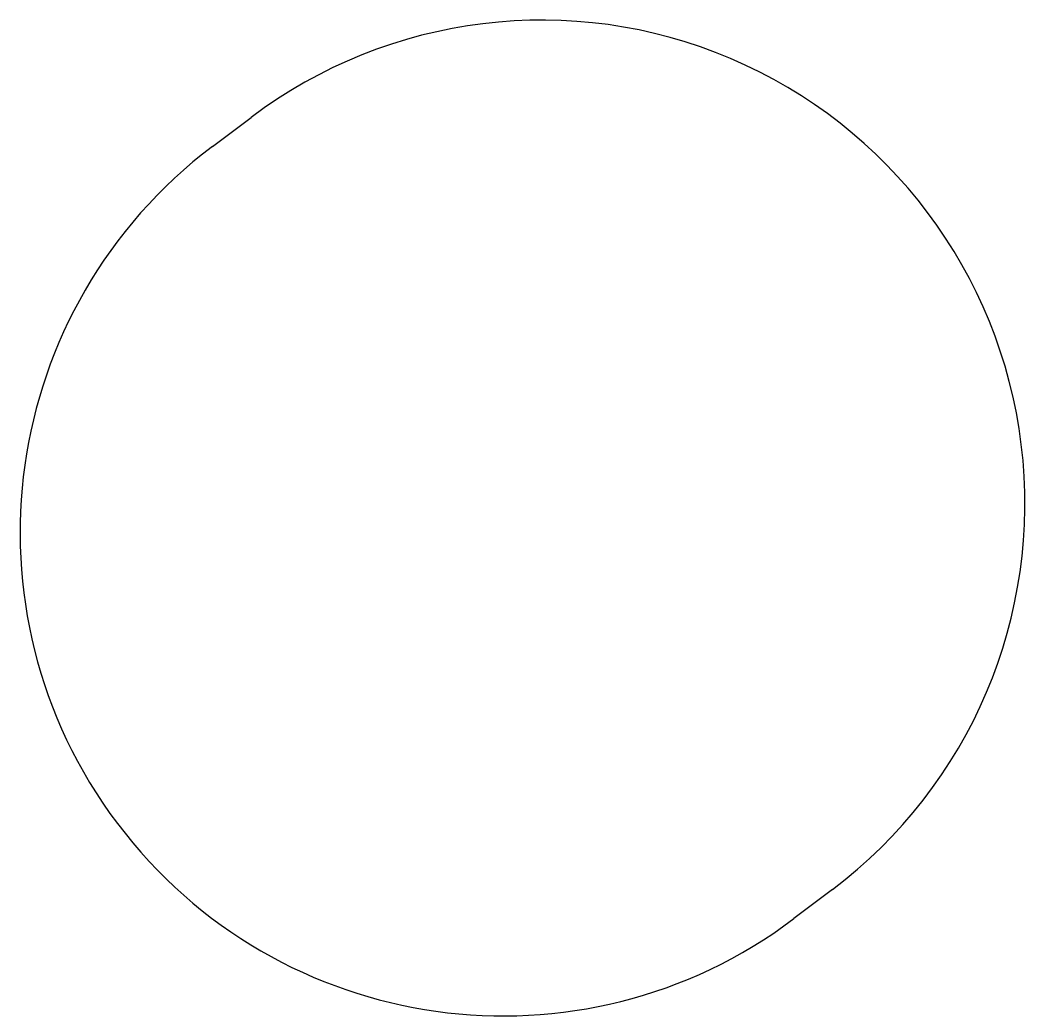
# Model space of a CAD drawing. Header units: inches. Extents: x -10 to 10.8, y -10 to 10.6.
import ezdxf

# ---------------------------------------------------------------- set-up
doc = ezdxf.new("R2010")
doc.units = ezdxf.units.IN
doc.layers.get('0').update_dxf_attribs({"linetype": 'CONTINUOUS'})

msp = doc.modelspace()

# ---------------------------------------------------------------- linework, layer by layer
for p, q in [((-6.018, 7.986), (-5.22, 8.588)), ((6.817, -7.385), (6.018, -7.986))]:
    msp.add_line(p, q)
for centre, start, end in [((0.799, 0.602), -53, 127), ((0, 0), 127, 307)]:
    msp.add_arc(centre, 10, start, end)

doc.saveas('drawing.dxf')
